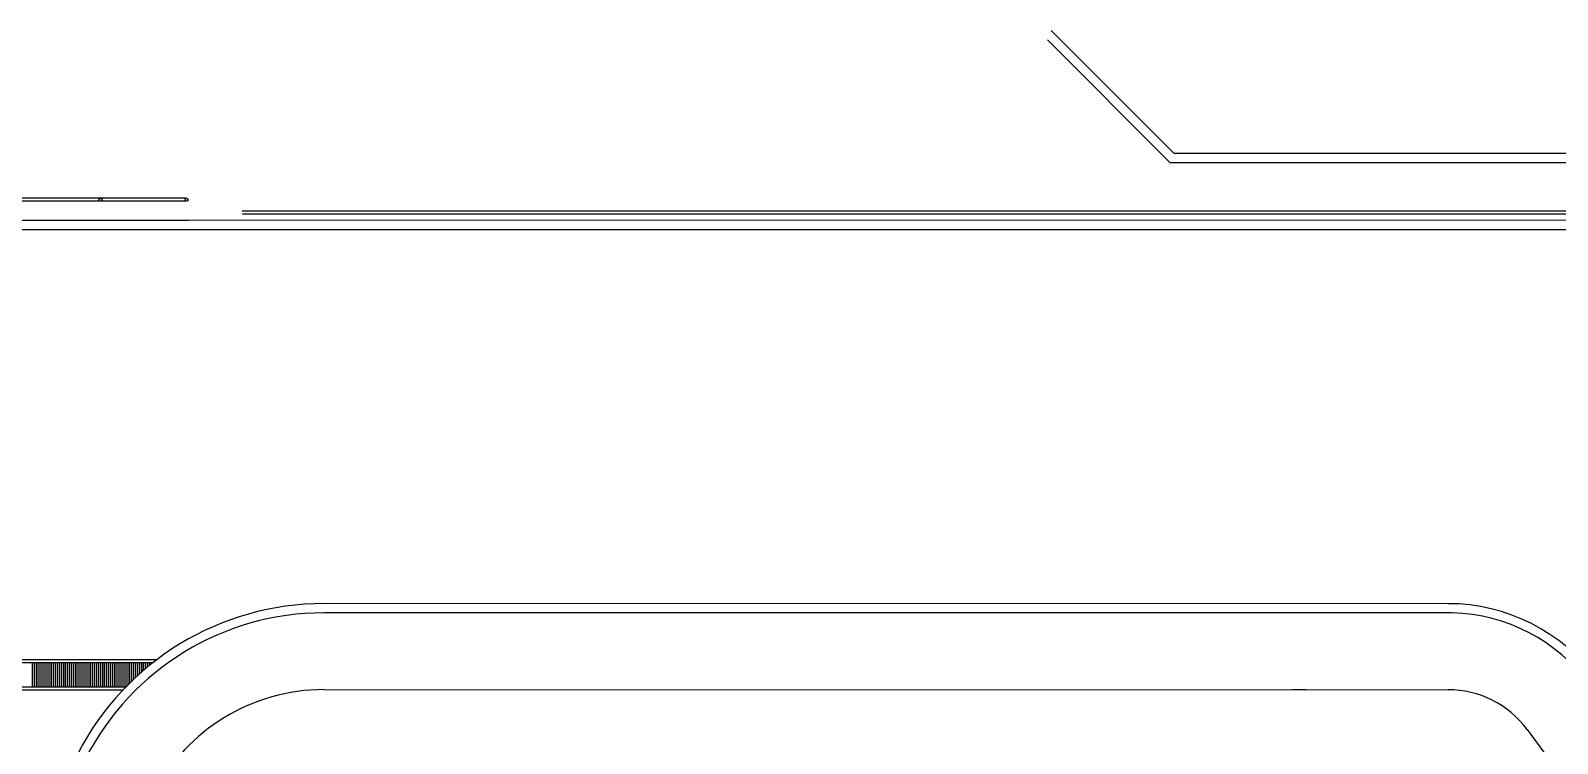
# Model space of a CAD drawing. Header units: metres. Extents: x 399 to 2240, y -1398 to 399.
# Drawn here: x 2168.47 to 2177.16, y -1030.09 to -1026.03 of the extents above; entities that cross this region are included whole.
import ezdxf

# ---------------------------------------------------------------- set-up
doc = ezdxf.new("R2010")
doc.units = ezdxf.units.M
doc.header["$MEASUREMENT"] = 0
doc.layers.add('ARQUITETURA', color=253, linetype='CONTINUOUS')

msp = doc.modelspace()

# ---------------------------------------------------------------- linework, layer by layer
at = {"layer": 'ARQUITETURA'}
for p, q in [((2174.2799, -1026.03095, 0), (2174.98005, -1026.73138, 0)), ((2174.25815, -1026.08345, 0), (2174.95843, -1026.78401, 0)), ((2178.90048, -1026.73165, 0), (2174.98005, -1026.73138, 0)), ((2178.89238, -1026.78401, 0), (2174.95843, -1026.78401, 0)), ((2169.35411, -1027.00388, 0), (2134.90679, -1027.00093, 0)), ((2169.35411, -1026.98638, 0), (2134.90794, -1026.9835, 0)), ((2178.56564, -1027.06027), (2169.67173, -1027.05953)), ((2178.56575, -1027.07777), (2169.67225, -1027.07701)), ((2143.75283, -1027.16448, 0), (2169.36286, -1027.16448, 0)), ((2157.68283, -1027.11198, 0), (2169.36286, -1027.11198, 0)), ((2168.69639, -1027.16481, 0), (2179.28252, -1027.16513, 0)), ((2179.28252, -1027.11263, 0), (2169.36283, -1027.11204, 0)), ((2176.56237, -1029.29652, 0), (2170.13541, -1029.29605, 0)), ((2176.56526, -1029.3491, 0), (2170.13541, -1029.34855, 0)), ((2163.44133, -1029.61448, 0), (2169.18571, -1029.61449, 0)), ((2163.58921, -1029.63199, 0), (2169.16299, -1029.63198, 0)), ((2168.4762, -1029.77198, 0), (2168.4762, -1029.63198, 0)), ((2168.48731, -1029.77198, 0), (2168.48731, -1029.63198, 0)), ((2168.49842, -1029.77198, 0), (2168.49842, -1029.63198, 0)), ((2168.50953, -1029.77198, 0), (2168.50953, -1029.63198, 0)), ((2168.52065, -1029.77198, 0), (2168.52065, -1029.63198, 0)), ((2168.53176, -1029.77198, 0), (2168.53176, -1029.63198, 0)), ((2168.54287, -1029.77198, 0), (2168.54287, -1029.63198, 0)), ((2168.55398, -1029.77198, 0), (2168.55398, -1029.63198, 0)), ((2168.5651, -1029.77198, 0), (2168.5651, -1029.63198, 0)), ((2168.57621, -1029.77198, 0), (2168.57621, -1029.63198, 0)), ((2168.58732, -1029.77198, 0), (2168.58732, -1029.63198, 0)), ((2168.59843, -1029.77198, 0), (2168.59843, -1029.63198, 0)), ((2168.60955, -1029.77198, 0), (2168.60955, -1029.63198, 0)), ((2168.62066, -1029.77198, 0), (2168.62066, -1029.63198, 0)), ((2168.63177, -1029.77198, 0), (2168.63177, -1029.63198, 0)), ((2168.64288, -1029.77198, 0), (2168.64288, -1029.63198, 0)), ((2168.654, -1029.77198, 0), (2168.654, -1029.63198, 0)), ((2168.66511, -1029.77198, 0), (2168.66511, -1029.63198, 0)), ((2168.67622, -1029.77198, 0), (2168.67622, -1029.63198, 0)), ((2168.68733, -1029.77198, 0), (2168.68733, -1029.63198, 0)), ((2168.69845, -1029.77198, 0), (2168.69845, -1029.63198, 0)), ((2168.70956, -1029.77198, 0), (2168.70956, -1029.63198, 0)), ((2168.72067, -1029.77198, 0), (2168.72067, -1029.63198, 0)), ((2168.73178, -1029.77198, 0), (2168.73178, -1029.63198, 0)), ((2168.7429, -1029.77198, 0), (2168.7429, -1029.63198, 0)), ((2168.75401, -1029.77198, 0), (2168.75401, -1029.63198, 0)), ((2168.76512, -1029.77198, 0), (2168.76512, -1029.63198, 0)), ((2168.77623, -1029.77198, 0), (2168.77623, -1029.63198, 0)), ((2168.78735, -1029.77198, 0), (2168.78735, -1029.63198, 0)), ((2168.79846, -1029.77198, 0), (2168.79846, -1029.63198, 0)), ((2168.80957, -1029.77198, 0), (2168.80957, -1029.63198, 0)), ((2168.82068, -1029.77198, 0), (2168.82068, -1029.63198, 0)), ((2168.8318, -1029.77198, 0), (2168.8318, -1029.63198, 0)), ((2168.84291, -1029.77198, 0), (2168.84291, -1029.63198, 0)), ((2168.85402, -1029.77198, 0), (2168.85402, -1029.63198, 0)), ((2168.86513, -1029.77198, 0), (2168.86513, -1029.63198, 0)), ((2168.87625, -1029.77198, 0), (2168.87625, -1029.63198, 0)), ((2168.88736, -1029.77198, 0), (2168.88736, -1029.63198, 0)), ((2168.89847, -1029.77198, 0), (2168.89847, -1029.63198, 0)), ((2168.90958, -1029.77198, 0), (2168.90958, -1029.63198, 0)), ((2168.9207, -1029.77198, 0), (2168.9207, -1029.63198, 0)), ((2168.93181, -1029.77198, 0), (2168.93181, -1029.63198, 0)), ((2168.94292, -1029.77198, 0), (2168.94292, -1029.63198, 0)), ((2168.95403, -1029.77198, 0), (2168.95403, -1029.63198, 0)), ((2168.96515, -1029.77198, 0), (2168.96515, -1029.63198, 0)), ((2168.97626, -1029.77198, 0), (2168.97626, -1029.63198, 0)), ((2168.98737, -1029.77198, 0), (2168.98737, -1029.63198, 0)), ((2168.99848, -1029.77198, 0), (2168.99848, -1029.63198, 0)), ((2169.0096, -1029.76959, 0), (2169.0096, -1029.63198, 0)), ((2169.02071, -1029.75871, 0), (2169.02071, -1029.63198, 0)), ((2169.03182, -1029.74782, 0), (2169.03182, -1029.63198, 0)), ((2169.04293, -1029.73697, 0), (2169.04293, -1029.63198, 0)), ((2169.05405, -1029.72633, 0), (2169.05405, -1029.63198, 0)), ((2169.06516, -1029.71568, 0), (2169.06516, -1029.63198, 0)), ((2169.07627, -1029.70512, 0), (2169.07627, -1029.63198, 0)), ((2169.08738, -1029.69494, 0), (2169.08738, -1029.63198, 0)), ((2169.0985, -1029.68476, 0), (2169.0985, -1029.63198, 0)), ((2169.10961, -1029.67473, 0), (2169.10961, -1029.63198, 0)), ((2169.12072, -1029.66517, 0), (2169.12072, -1029.63198, 0)), ((2169.13183, -1029.65561, 0), (2169.13183, -1029.63198, 0)), ((2169.14295, -1029.64685, 0), (2169.14295, -1029.63198, 0)), ((2169.15406, -1029.63861, 0), (2169.15406, -1029.63198, 0)), ((2169.00715, -1029.77198, 0), (2164.01366, -1029.77198, 0)), ((2168.99036, -1029.78948, 0), (2164.0463, -1029.78948, 0)), ((2170.13537, -1029.78605, 0), (2176.5412, -1029.78631, 0)), ((2175.73187, -1029.78628, 0), (2175.65469, -1029.78627, 0)), ((2176.99101, -1030.01275, 0), (2180.0564, -1034.19327, 0))]:
    msp.add_line(p, q, dxfattribs=at)
for centre in [(2168.86379, -1026.99507, 0), (2169.35411, -1026.99513, 0)]:
    msp.add_circle(centre, 0.00875, dxfattribs=at)
at = {"layer": 'ARQUITETURA', "extrusion": (-1.49407e-08, -7.85055e-08, 1)}
for radius in [1.575, 1.5225]:
    msp.add_arc((2170.13528, -1030.87105, 0.00005), radius, 89.995113, 215.396972, dxfattribs=at)
at = {"layer": 'ARQUITETURA'}
for centre, radius, start, end in [((2176.54122, -1030.34622, 0), 1.04992, 36.248564, 90), ((2170.13528, -1030.87105, 0), 1.085, 89.995113, 215.396972), ((2176.54119, -1030.34631, 0), 0.56, 36.558767, 89.998517)]:
    msp.add_arc(centre, radius, start, end, dxfattribs=at)
at = {"layer": 'ARQUITETURA', "extrusion": (1.72922e-09, -5.96912e-08, 1)}
msp.add_arc((2176.54118, -1030.34631, 0.00007), 0.9975, 36.250869, 88.616713, dxfattribs=at)

doc.saveas('drawing.dxf')
